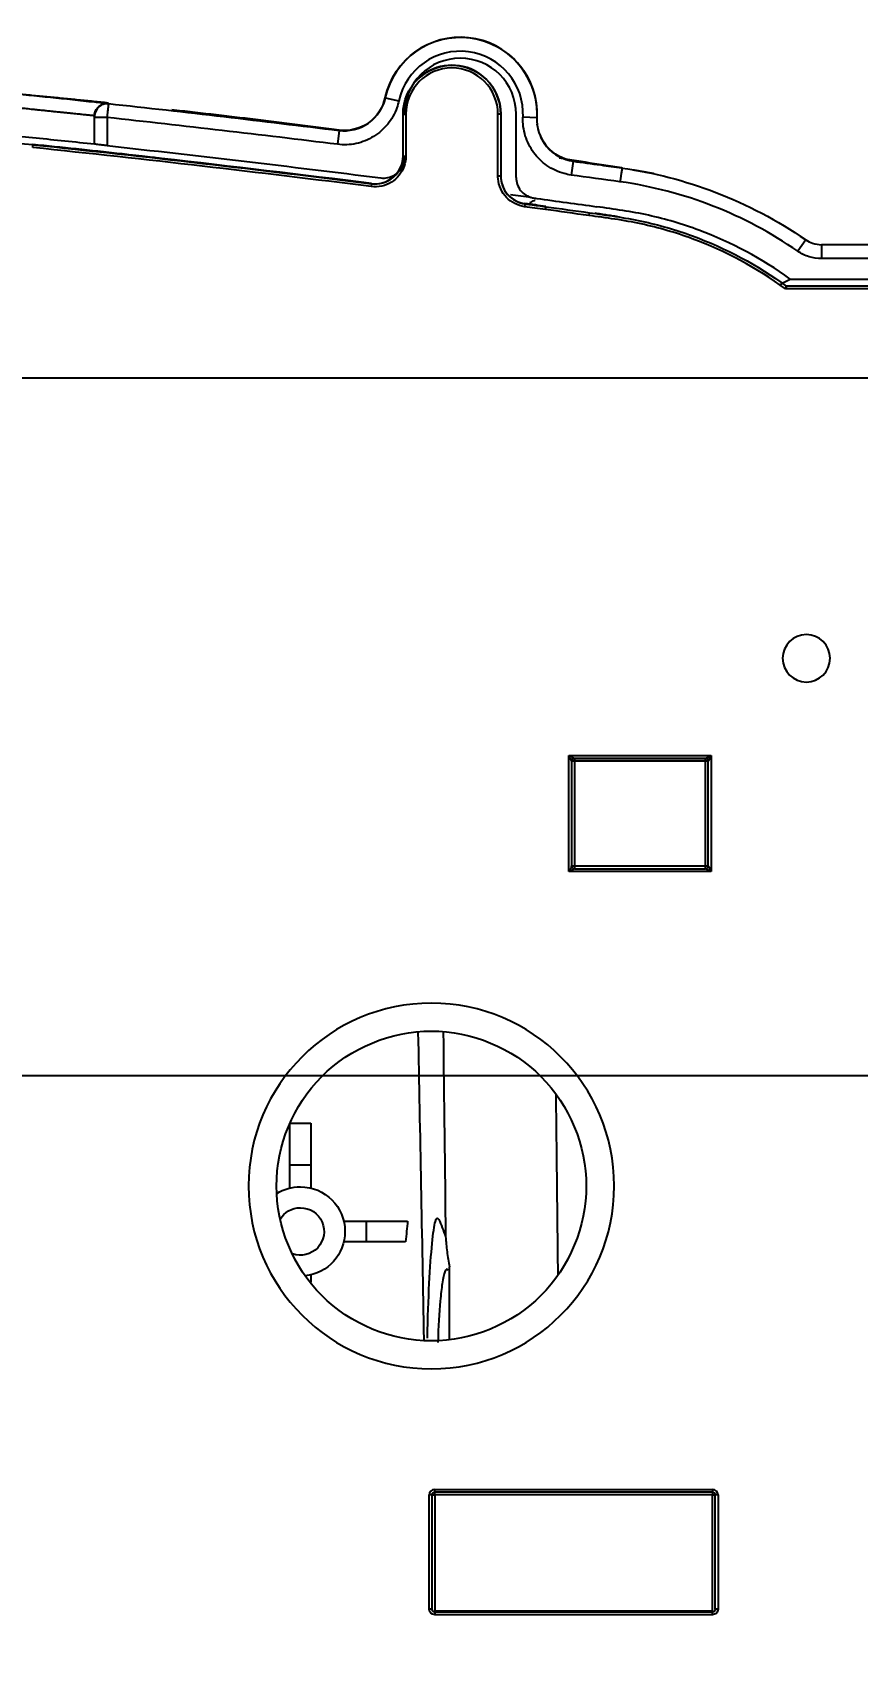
# Model space of a CAD drawing. Header units: millimetres. Extents: x 28 to 2425, y 8 to 1657.
# Drawn here: x 2059.5 to 2118.6, y 1290.4 to 1408 of the extents above; entities that cross this region are included whole.
import ezdxf

# ---------------------------------------------------------------- set-up
doc = ezdxf.new("R2010")
doc.units = ezdxf.units.MM
doc.layers.get('Defpoints').update_dxf_attribs({"linetype": 'CONTINUOUS'})
doc.layers.add('1LINE', color=7, linetype='CONTINUOUS')
doc.styles.add('Annotative', font='malgun.ttf')
doc.dimstyles.new('WOO', dxfattribs={"dimtxt": 20, "dimasz": 2, "dimexe": 1.25, "dimexo": 0.3, "dimgap": 1, "dimtad": 1, "dimdec": 1, "dimzin": 1, "dimdsep": 46, "dimtxsty": 'Annotative', "dimcen": 0, "dimclrd": 1, "dimclre": 1, "dimclrt": 2, "dimadec": 0, "dimazin": 0, "dimtfac": 1, "dimtdec": 1, "dimtofl": 0, "dimtmove": 0, "dimatfit": 3, "dimfxl": 0, "dimarcsym": 0})

# ---------------------------------------------------------------- blocks, each defined once
blk = doc.blocks.new('*D14')
at = {"layer": '1LINE', "color": 1, "lineweight": -2}
for p, q in [((2013.95, 1333.25), (2249.57, 1333.25)), ((2248.32, 1331.25), (2248.32, 873.21)), ((1943.76, 871.21), (2249.57, 871.21))]:
    blk.add_line(p, q, dxfattribs=at)
at = {"layer": '1LINE', "color": 1}
for points in [[(2247.99, 1331.25), (2248.66, 1331.25), (2248.32, 1333.25)], [(2247.99, 873.21), (2248.66, 873.21), (2248.32, 871.21)]]:
    blk.add_solid(points, dxfattribs=at)
at = {"layer": 'Defpoints', "color": 0}
for p in [(2013.65, 1333.25), (1943.46, 871.21), (2248.32, 871.21)]:
    blk.add_point(p, dxfattribs=at)
at = {"layer": '1LINE', "color": 2, "insert": (2236.99, 1102.23), "char_height": 20, "attachment_point": 5, "rotation": 90, "style": 'Annotative'}
blk.add_mtext('462', dxfattribs=at)
blk = doc.blocks.new('*D15')
at = {"layer": '1LINE', "color": 1, "lineweight": -2}
for p, q in [((2013.95, 1383.25), (2293.16, 1383.25)), ((2291.91, 1381.25), (2291.91, 873.21)), ((1943.76, 871.21), (2293.16, 871.21))]:
    blk.add_line(p, q, dxfattribs=at)
at = {"layer": '1LINE', "color": 1}
for points in [[(2291.57, 1381.25), (2292.24, 1381.25), (2291.91, 1383.25)], [(2291.57, 873.21), (2292.24, 873.21), (2291.91, 871.21)]]:
    blk.add_solid(points, dxfattribs=at)
at = {"layer": 'Defpoints', "color": 0}
for p in [(2013.65, 1383.25), (1943.46, 871.21), (2291.91, 871.21)]:
    blk.add_point(p, dxfattribs=at)
at = {"layer": '1LINE', "color": 2, "insert": (2280.57, 1127.23), "char_height": 20, "attachment_point": 5, "rotation": 90, "style": 'Annotative'}
blk.add_mtext('500', dxfattribs=at)

msp = doc.modelspace()

# ---------------------------------------------------------------- linework, layer by layer
at = {"layer": '1LINE'}
for p, q in [((2084.73, 1403.31), (2085.71, 1403.1)), ((2063.9, 1399.99), (2063.9, 1401.9)), ((2064.8, 1401.9), (2063.9, 1401.9)), ((2064.8, 1401.9), (2064.8, 1399.89)), ((2086.01, 1402.15), (2086.21, 1402.15)), ((2086.01, 1399.13), (2086.01, 1402.15)), ((2086.21, 1402.15), (2086.21, 1399.13)), ((2092.81, 1397.69), (2092.81, 1402.15)), ((2093.01, 1402.15), (2092.81, 1402.15)), ((2093.01, 1402.15), (2093.01, 1397.69)), ((2093.01, 1402.15), (2093.01, 1402.15)), ((2094.11, 1397.61), (2094.11, 1402.15)), ((2095.6, 1401.89), (2094.6, 1401.93)), ((2095.61, 1402.15), (2095.61, 1402.15)), ((2081.43, 1400.97), (2081.31, 1399.98)), ((2086.01, 1399.13), (2086.21, 1399.13)), ((2098.19, 1398.77), (2098.05, 1397.78)), ((2093.01, 1397.69), (2092.81, 1397.69)), ((2083.76, 1397.15), (2083.73, 1396.95)), ((2099.35, 1395.08), (2099.32, 1394.88)), ((2099.35, 1395.08), (2099.35, 1395.08)), ((2114.86, 1393.14), (2114.29, 1392.32)), ((2128.66, 1392.79), (2116, 1392.79)), ((2116, 1392.79), (2116, 1391.79)), ((2128.66, 1391.79), (2116, 1391.79)), ((2129.66, 1389.82), (2113.4, 1389.82)), ((2129.46, 1389.62), (2113.41, 1389.62)), ((2113.76, 1390.32), (2124.66, 1390.32)), ((2097.89, 1347.87), (2097.89, 1356.18)), ((2097.89, 1356.18), (2108.08, 1356.18)), ((2098.09, 1355.79), (2098.09, 1350.97)), ((2098.29, 1355.78), (2098.09, 1355.78)), ((2098.09, 1355.78), (2098.09, 1348.27)), ((2098.09, 1355.78), (2098.09, 1355.78)), ((2098.29, 1355.98), (2098.29, 1355.98)), ((2098.29, 1355.98), (2098.29, 1355.78)), ((2098.29, 1355.98), (2107.68, 1355.98)), ((2107.68, 1355.98), (2098.29, 1355.98)), ((2107.68, 1355.78), (2098.29, 1355.78)), ((2098.29, 1355.78), (2098.29, 1348.27)), ((2107.68, 1355.78), (2107.68, 1355.98)), ((2107.68, 1355.98), (2107.68, 1355.98)), ((2107.68, 1348.27), (2107.68, 1355.78)), ((2107.88, 1355.78), (2107.68, 1355.78)), ((2107.88, 1348.27), (2107.88, 1355.78)), ((2107.88, 1355.78), (2107.88, 1355.78)), ((2108.08, 1356.18), (2108.08, 1347.87)), ((2098.09, 1348.27), (2098.29, 1348.27)), ((2098.29, 1348.27), (2098.29, 1348.07)), ((2098.29, 1348.27), (2107.68, 1348.27)), ((2107.68, 1348.27), (2107.88, 1348.27)), ((2107.68, 1348.07), (2107.68, 1348.27)), ((2108.08, 1347.87), (2097.89, 1347.87)), ((2098.29, 1348.07), (2107.68, 1348.07)), ((2077.9, 1326.83), (2077.9, 1329.83)), ((2077.9, 1329.83), (2079.4, 1329.83)), ((2079.4, 1329.83), (2079.4, 1326.83)), ((2079.4, 1326.83), (2077.9, 1326.83)), ((2077.9, 1325.19), (2077.9, 1326.83)), ((2079.4, 1326.83), (2079.4, 1325.19))]:
    msp.add_line(p, q, dxfattribs=at)
at = {"layer": '1LINE', "linetype": 'Continuous'}
for p, q in [((2081.76, 1322.83), (2083.4, 1322.83)), ((2083.4, 1322.83), (2086.34, 1322.83)), ((2083.4, 1321.33), (2083.4, 1322.83)), ((2083.4, 1321.33), (2081.76, 1321.33)), ((2086.19, 1321.33), (2083.4, 1321.33)), ((2079.4, 1318.97), (2079.4, 1318.45)), ((2088.28, 1303.6), (2108.18, 1303.6)), ((2088.28, 1303.4), (2088.28, 1303.6)), ((2108.18, 1303.6), (2108.18, 1303.4)), ((2088.08, 1303.2), (2087.88, 1303.2)), ((2087.88, 1295.02), (2087.88, 1303.2)), ((2088.08, 1303.2), (2088.28, 1303.2)), ((2088.08, 1303.2), (2088.08, 1295.02)), ((2088.28, 1303.2), (2088.28, 1303.4)), ((2108.18, 1303.4), (2088.28, 1303.4)), ((2108.18, 1303.2), (2088.28, 1303.2)), ((2088.28, 1303.2), (2088.28, 1294.89)), ((2108.18, 1303.4), (2108.18, 1303.2)), ((2108.18, 1294.89), (2108.18, 1303.2)), ((2108.18, 1303.2), (2108.38, 1303.2)), ((2108.58, 1303.2), (2108.38, 1303.2)), ((2108.38, 1295.02), (2108.38, 1303.2)), ((2108.58, 1303.2), (2108.58, 1295.02)), ((2088.08, 1295.02), (2087.88, 1295.02)), ((2088.28, 1294.89), (2108.18, 1294.89)), ((2088.28, 1294.82), (2088.28, 1294.89)), ((2088.28, 1294.82), (2088.28, 1294.62)), ((2088.28, 1294.82), (2108.18, 1294.82)), ((2108.18, 1294.62), (2088.28, 1294.62)), ((2108.18, 1294.89), (2108.18, 1294.82)), ((2108.18, 1294.62), (2108.18, 1294.82)), ((2108.58, 1295.02), (2108.38, 1295.02))]:
    msp.add_line(p, q, dxfattribs=at)
at = {"layer": '1LINE', "extrusion": (0, 0, -1)}
for centre, radius in [((-2114.91, 1363.15), 1.7), ((-2088.04, 1325.34), 13.1)]:
    msp.add_circle(centre, radius, dxfattribs=at)
for centre, radius, start, end in [((-2090.11, 1402.15), 5.5, 12.2403, 182.6971), ((-2089.51, 1402.15), 3.5, 0, 180), ((-2107.68, 1348.27), 0.2, 180, 270), ((-2078.65, 1322.08), 3.2, 58.2019, 90), ((-2078.65, 1322.08), 3.2, 90, 180)]:
    msp.add_arc(centre, radius, start, end, dxfattribs=at)
at = {"layer": '1LINE'}
for centre, radius, start, end in [((2090.11, 1402.15), 5.5, 0.0021, 167.6069), ((2090.11, 1402.15), 4.5, 357.3029, 167.7597), ((2090.11, 1402.15), 4, 0, 180), ((2089.51, 1402.15), 3.3, 0, 180), ((2089.51, 1402.15), 3.5, 0, 143.8087), ((2107.68, 1355.78), 0.2, 0, 89.9999), ((2107.68, 1355.78), 0.2, 0, 89.9999)]:
    msp.add_arc(centre, radius, start, end, dxfattribs=at)
at = {"layer": '1LINE', "extrusion": (-4.97838e-21, -2.1684e-15, -1)}
for start, end in [(31.0163, 90), (90, 289.6031)]:
    msp.add_arc((-2078.65, 1322.08), 1.7, start, end, dxfattribs=at)
at = {"layer": '1LINE', "linetype": 'Continuous', "extrusion": (0, 0, -1)}
for centre, radius, start, end in [((-2078.65, 1322.08), 3.2, 180, 263.9194), ((-2088.28, 1303.2), 0.2, 0, 90), ((-2108.18, 1303.2), 0.2, 90, 180)]:
    msp.add_arc(centre, radius, start, end, dxfattribs=at)
at = {"layer": '1LINE', "linetype": 'Continuous'}
for centre, start, end in [((2088.28, 1303.2), 90, 180), ((2108.18, 1303.2), 0, 90)]:
    msp.add_arc(centre, 0.4, start, end, dxfattribs=at)
at = {"layer": '1LINE', "extrusion": (0, 0, -1)}
msp.add_ellipse((2027.24, 1065.64), major_axis=(0, 1207.03), ratio=0.052408, start_param=1.344561, end_param=1.35702, dxfattribs=at)
at = {"layer": '1LINE', "linetype": 'Continuous', "extrusion": (0, 0, -1)}
for centre, start_param, end_param in [((2088.28, 1295.02), 3.141594, 4.712389), ((2108.18, 1295.02), 1.570796, 3.141594)]:
    msp.add_ellipse(centre, major_axis=(0, 0.4), ratio=0.999848, start_param=start_param, end_param=end_param, dxfattribs=at)
at = {"layer": '1LINE'}
for points, degree, knots in [([(2056.05, 1403.83), (2058.14, 1403.62), (2060.23, 1403.41), (2062.84, 1403.13), (2063.37, 1403.07), (2063.9, 1403.02)], 3, [0, 0, 0, 0, 0.798116, 0.798116, 1, 1, 1, 1]), ([(2063.9, 1402.02), (2062.36, 1402.18), (2059.92, 1402.43), (2058.42, 1402.59), (2057.94, 1402.64), (2056.94, 1402.74), (2055.95, 1402.84)], 2, [0, 0, 0, 0.5, 0.5, 0.75, 0.75, 1, 1, 1]), ([(2063.9, 1402.02), (2063.9, 1402.1), (2063.91, 1402.19), (2063.96, 1402.34), (2063.99, 1402.41), (2064.08, 1402.56), (2064.14, 1402.63), (2064.3, 1402.77), (2064.41, 1402.83), (2064.56, 1402.88), (2064.61, 1402.89), (2064.71, 1402.91), (2064.76, 1402.91), (2064.84, 1402.91), (2064.86, 1402.91), (2064.89, 1402.91), (2064.89, 1402.91), (2064.9, 1402.91)], 3, [0, 0, 0, 0, 0.140025, 0.140025, 0.279143, 0.279143, 0.470146, 0.470146, 0.734328, 0.734328, 0.845278, 0.845278, 0.957518, 0.957518, 0.992334, 0.992334, 1, 1, 1, 1]), ([(2064.9, 1402.9), (2064.9, 1402.9), (2064.9, 1402.9), (2064.9, 1402.9), (2064.9, 1402.88), (2064.89, 1402.8), (2064.88, 1402.75), (2064.87, 1402.61), (2064.86, 1402.53), (2064.84, 1402.34), (2064.83, 1402.23), (2064.81, 1402.05), (2064.81, 1401.98), (2064.8, 1401.9)], 3, [0, 0, 0, 0, 0.000038, 0.000038, 0.214138, 0.214138, 0.427986, 0.427986, 0.642006, 0.642006, 0.856879, 0.856879, 1, 1, 1, 1]), ([(2064.9, 1402.91), (2064.9, 1402.91), (2064.9, 1402.91), (2064.9, 1402.9), (2064.9, 1402.9), (2064.9, 1402.9)], 3, [0, 0, 0, 0, 0.230122, 0.230122, 1, 1, 1, 1]), ([(2085.71, 1403.1), (2085.67, 1402.93), (2085.63, 1402.76), (2085.42, 1402.18), (2085.19, 1401.77), (2084.63, 1401.08), (2084.28, 1400.78), (2083.52, 1400.31), (2083.09, 1400.13), (2082.21, 1399.94), (2081.75, 1399.92), (2081.31, 1399.98)], 3, [0, 0, 0, 0, 0.087843, 0.087843, 0.315882, 0.315882, 0.543922, 0.543922, 0.771961, 0.771961, 1, 1, 1, 1]), ([(2081.43, 1400.97), (2082.1, 1400.89), (2082.91, 1401.05), (2084.17, 1401.95), (2084.59, 1402.65), (2084.73, 1403.31)], 3, [0, 0, 0, 0, 0.5, 0.5, 1, 1, 1, 1]), ([(2084.74, 1403.33), (2084.59, 1402.67), (2084.17, 1401.97), (2082.91, 1401.07), (2082.11, 1400.91), (2081.44, 1400.99)], 3, [0, 0, 0, 0, 0.5, 0.5, 1, 1, 1, 1]), ([(2084.74, 1403.33), (2084.74, 1403.32), (2084.74, 1403.32), (2084.73, 1403.31), (2084.73, 1403.31), (2084.73, 1403.31)], 3, [0, 0, 0, 0, 0.769287, 0.769287, 1, 1, 1, 1]), ([(2063.9, 1401.9), (2063.9, 1401.91), (2063.9, 1401.92), (2063.9, 1401.94), (2063.9, 1401.95), (2063.9, 1401.96), (2063.9, 1401.97), (2063.9, 1401.99), (2063.9, 1401.99), (2063.9, 1402), (2063.9, 1402), (2063.9, 1402)], 3, [0, 0, 0, 0, 0.143571, 0.143571, 0.358858, 0.358858, 0.572935, 0.572935, 0.78645, 0.78645, 1, 1, 1, 1]), ([(2098.05, 1397.78), (2097.88, 1397.81), (2097.71, 1397.84), (2097.11, 1398.01), (2096.69, 1398.2), (2095.95, 1398.71), (2095.63, 1399.03), (2095.1, 1399.76), (2094.9, 1400.17), (2094.64, 1401.03), (2094.58, 1401.49), (2094.6, 1401.93)], 3, [0, 0, 0, 0, 0.087971, 0.087971, 0.315978, 0.315978, 0.543985, 0.543985, 0.771992, 0.771992, 1, 1, 1, 1]), ([(2095.6, 1401.89), (2095.57, 1401.21), (2095.8, 1400.43), (2096.79, 1399.23), (2097.52, 1398.87), (2098.19, 1398.77)], 3, [0, 0, 0, 0, 0.5, 0.5, 1, 1, 1, 1]), ([(2095.6, 1401.89), (2095.6, 1401.89), (2095.6, 1401.9), (2095.6, 1401.9), (2095.6, 1401.9), (2095.6, 1401.91)], 3, [0, 0, 0, 0, 0.769286, 0.769286, 1, 1, 1, 1]), ([(2098.19, 1398.8), (2097.53, 1398.9), (2096.79, 1399.26), (2095.92, 1400.31), (2095.7, 1400.88), (2095.63, 1401.42)], 3, [0, 0, 0, 0, 0.566361, 0.566361, 1, 1, 1, 1]), ([(2059.48, 1399.75), (2059.48, 1399.77), (2059.48, 1399.8), (2059.48, 1399.84), (2059.48, 1399.86), (2059.48, 1399.9), (2059.48, 1399.91), (2059.48, 1399.93), (2059.48, 1399.94), (2059.48, 1399.95), (2059.48, 1399.95), (2059.48, 1399.95)], 3, [0, 0, 0, 0, 0.216315, 0.216315, 0.432657, 0.432657, 0.648557, 0.648557, 0.863515, 0.863515, 1, 1, 1, 1]), ([(2064.8, 1399.89), (2064.7, 1399.9), (2064.6, 1399.91), (2064.41, 1399.93), (2064.31, 1399.94), (2064.16, 1399.96), (2064.09, 1399.97), (2063.98, 1399.98), (2063.94, 1399.98), (2063.91, 1399.99), (2063.9, 1399.99), (2063.9, 1399.99)], 3, [0, 0, 0, 0, 0.216537, 0.216537, 0.43311, 0.43311, 0.64911, 0.64911, 0.863892, 0.863892, 1, 1, 1, 1]), ([(2068.7, 1398.97), (2068.7, 1398.97), (2068.64, 1398.98), (2068.42, 1399), (2068.26, 1399.02), (2067.84, 1399.07), (2067.59, 1399.1), (2067.02, 1399.16), (2066.7, 1399.2), (2066.15, 1399.26), (2065.93, 1399.28), (2065.7, 1399.31)], 3, [0, 0, 0, 0, 0.213301, 0.213301, 0.426563, 0.426563, 0.640444, 0.640444, 0.855612, 0.855612, 1, 1, 1, 1]), ([(2086.21, 1399.13), (2086.21, 1398.89), (2086.17, 1398.64), (2086, 1398.17), (2085.88, 1397.95), (2085.57, 1397.57), (2085.38, 1397.4), (2084.97, 1397.14), (2084.73, 1397.04), (2084.25, 1396.93), (2083.98, 1396.92), (2083.73, 1396.95)], 3, [0, 0, 0, 0, 0.198842, 0.198842, 0.397683, 0.397683, 0.596525, 0.596525, 0.795366, 0.795366, 1, 1, 1, 1]), ([(2083.76, 1397.15), (2084.25, 1397.09), (2084.88, 1397.24), (2085.78, 1398.03), (2086.01, 1398.63), (2086.01, 1399.13)], 3, [0, 0, 0, 0, 0.5, 0.5, 1, 1, 1, 1]), ([(2084.42, 1397.57), (2084.59, 1397.55), (2084.76, 1397.56), (2085.09, 1397.63), (2085.25, 1397.69), (2085.53, 1397.87), (2085.66, 1397.98), (2085.88, 1398.24), (2085.96, 1398.39), (2086.08, 1398.71), (2086.11, 1398.89), (2086.11, 1399.06)], 3, [0, 0, 0, 0, 0.19878, 0.19878, 0.397559, 0.397559, 0.596339, 0.596339, 0.795119, 0.795119, 1, 1, 1, 1]), ([(2101.69, 1398.29), (2100.82, 1398.42), (2099.52, 1398.63), (2098.22, 1398.82), (2097.59, 1398.92), (2097.4, 1398.96), (2097.2, 1398.99)], 3, [0, 0, 0, 0, 0.578879, 0.868319, 0.868319, 1, 1, 1, 1]), ([(2098.19, 1398.77), (2098.85, 1398.68), (2099.51, 1398.59), (2100.68, 1398.43), (2101.19, 1398.36), (2101.69, 1398.29)], 3, [0, 0, 0, 0, 0.565288, 0.565288, 1, 1, 1, 1]), ([(2083.76, 1397.17), (2083.98, 1397.14), (2084.21, 1397.15), (2084.65, 1397.25), (2084.86, 1397.33), (2085.24, 1397.57), (2085.42, 1397.72), (2085.58, 1397.91), (2085.59, 1397.93), (2085.61, 1397.95)], 3, [0, 0, 0, 0, 0.321339, 0.321339, 0.642678, 0.642678, 0.964017, 0.964017, 1, 1, 1, 1]), ([(2094.71, 1395.51), (2094.47, 1395.55), (2094.23, 1395.62), (2093.79, 1395.85), (2093.59, 1396), (2093.25, 1396.35), (2093.11, 1396.56), (2092.9, 1397.01), (2092.84, 1397.26), (2092.81, 1397.57), (2092.81, 1397.63), (2092.81, 1397.69)], 3, [0, 0, 0, 0, 0.235064, 0.235064, 0.470127, 0.470127, 0.705191, 0.705191, 0.940255, 0.940255, 1, 1, 1, 1]), ([(2093.01, 1397.69), (2093.01, 1397.7), (2093.01, 1397.7), (2093.01, 1397.71), (2093.01, 1397.71), (2093.01, 1397.72)], 3, [0, 0, 0, 0, 0.49121, 0.49121, 1, 1, 1, 1]), ([(2093.01, 1397.72), (2093.01, 1397.5), (2093.05, 1397.27), (2093.2, 1396.85), (2093.31, 1396.64), (2093.59, 1396.29), (2093.76, 1396.14), (2094.14, 1395.9), (2094.35, 1395.82), (2094.63, 1395.76), (2094.68, 1395.74), (2094.74, 1395.74)], 3, [0, 0, 0, 0, 0.235007, 0.235007, 0.470014, 0.470014, 0.705021, 0.705021, 0.940028, 0.940028, 1, 1, 1, 1]), ([(2093.01, 1397.69), (2093.01, 1397.25), (2093.17, 1396.75), (2093.83, 1396), (2094.31, 1395.77), (2094.74, 1395.71)], 3, [0, 0, 0, 0, 0.5, 0.5, 1, 1, 1, 1]), ([(2094.11, 1397.61), (2094.11, 1397.44), (2094.14, 1397.27), (2094.25, 1396.96), (2094.33, 1396.81), (2094.54, 1396.54), (2094.67, 1396.43), (2094.96, 1396.25), (2095.12, 1396.19), (2095.32, 1396.14), (2095.36, 1396.13), (2095.41, 1396.13)], 3, [0, 0, 0, 0, 0.235143, 0.235143, 0.470287, 0.470287, 0.70543, 0.70543, 0.940573, 0.940573, 1, 1, 1, 1]), ([(2101.56, 1397.3), (2101.56, 1397.3), (2101.55, 1397.3), (2100.39, 1397.46), (2099.22, 1397.62), (2098.05, 1397.78)], 3, [0, 0, 0, 0, 0.00055, 0.00055, 1, 1, 1, 1]), ([(2094.74, 1395.74), (2094.74, 1395.73), (2094.74, 1395.73), (2094.74, 1395.72), (2094.74, 1395.72), (2094.74, 1395.71)], 3, [0, 0, 0, 0, 0.338971, 0.338971, 1, 1, 1, 1]), ([(2094.74, 1395.71), (2094.87, 1395.69), (2095, 1395.68), (2095.5, 1395.61), (2095.87, 1395.56), (2096.24, 1395.51)], 3, [0, 0, 0, 0, 0.264968, 0.264968, 1, 1, 1, 1]), ([(2095.1, 1395.8), (2095.21, 1395.86), (2095.33, 1395.93), (2095.45, 1395.97), (2095.47, 1395.98)], 3, [0, 0, 0, 0, 0.867409, 1, 1, 1, 1]), ([(2113.76, 1390.32), (2111.72, 1391.8), (2109.53, 1392.96), (2106.04, 1394.26), (2104.83, 1394.62), (2102.38, 1395.17), (2101.13, 1395.33), (2099.89, 1395.51)], 3, [0, 0, 0, 0, 0.5, 0.5, 0.75, 0.75, 1, 1, 1, 1]), ([(2099.35, 1395.08), (2100.6, 1394.9), (2101.86, 1394.74), (2104.34, 1394.21), (2105.55, 1393.86), (2109.15, 1392.54), (2111.41, 1391.33), (2113.47, 1389.82)], 3, [0, 0, 0, 0, 0.25, 0.25, 0.5, 0.5, 1, 1, 1, 1]), ([(2113.41, 1389.62), (2111.35, 1391.13), (2109.12, 1392.33), (2105.53, 1393.66), (2104.31, 1394.01), (2102.45, 1394.41), (2101.82, 1394.52), (2101.19, 1394.62)], 3, [0, 0, 0, 0, 0.570786, 0.570786, 0.85618, 0.85618, 1, 1, 1, 1]), ([(2114.86, 1393.14), (2115.02, 1393.04), (2115.37, 1392.84), (2115.78, 1392.8), (2116, 1392.79)], 3, [0, 0, 0, 0, 0.463681, 1, 1, 1, 1]), ([(2116, 1391.79), (2115.7, 1391.79), (2115.39, 1391.83), (2114.81, 1392.01), (2114.54, 1392.15), (2114.29, 1392.32)], 3, [0, 0, 0, 0, 0.500583, 0.500583, 1, 1, 1, 1]), ([(2113.47, 1389.82), (2113.47, 1389.81), (2113.46, 1389.78), (2113.42, 1389.67), (2113.41, 1389.62)], 3, [0, 0, 0, 0, 0.498481, 1, 1, 1, 1]), ([(2097.89, 1356.18), (2097.98, 1356.14), (2098.11, 1356.07), (2098.26, 1356), (2098.28, 1355.99), (2098.29, 1355.98)], 3, [0, 0, 0, 0, 0.616205, 0.844061, 1, 1, 1, 1]), ([(2098.09, 1355.78), (2098.08, 1355.79), (2098.07, 1355.81), (2098, 1355.96), (2097.93, 1356.09), (2097.89, 1356.18)], 3, [0, 0, 0, 0, 0.155951, 0.383787, 1, 1, 1, 1]), ([(2107.68, 1355.98), (2107.68, 1355.99), (2107.7, 1356), (2107.85, 1356.07), (2107.98, 1356.14), (2108.08, 1356.18)], 3, [0, 0, 0, 0, 0.155915, 0.383791, 1, 1, 1, 1]), ([(2108.08, 1356.18), (2108.03, 1356.09), (2107.96, 1355.96), (2107.89, 1355.81), (2107.88, 1355.79), (2107.88, 1355.78)], 3, [0, 0, 0, 0, 0.616209, 0.844036, 1, 1, 1, 1]), ([(2107.88, 1348.27), (2107.88, 1348.26), (2107.89, 1348.24), (2107.96, 1348.1), (2108.03, 1347.96), (2108.08, 1347.87)], 3, [0, 0, 0, 0, 0.155948, 0.383787, 1, 1, 1, 1]), ([(2098.29, 1348.07), (2098.28, 1348.07), (2098.26, 1348.06), (2098.11, 1347.98), (2097.98, 1347.92), (2097.89, 1347.87)], 3, [0, 0, 0, 0, 0.155948, 0.383788, 1, 1, 1, 1]), ([(2108.08, 1347.87), (2107.98, 1347.92), (2107.85, 1347.98), (2107.7, 1348.06), (2107.68, 1348.07), (2107.68, 1348.07)], 3, [0, 0, 0, 0, 0.616209, 0.844036, 1, 1, 1, 1]), ([(2088.04, 1314.24), (2090.94, 1314.24), (2093.83, 1315.43), (2097.94, 1319.54), (2099.14, 1322.43), (2099.14, 1328.24), (2097.94, 1331.13), (2093.83, 1335.24), (2090.94, 1336.44), (2085.13, 1336.44), (2082.24, 1335.24), (2078.13, 1331.13), (2076.94, 1328.24), (2076.94, 1322.43), (2078.13, 1319.54), (2082.24, 1315.43), (2085.13, 1314.24), (2088.04, 1314.24)], 3, [0, 0, 0, 0, 0.125, 0.125, 0.25, 0.25, 0.375, 0.375, 0.5, 0.5, 0.625, 0.625, 0.75, 0.75, 0.875, 0.875, 1, 1, 1, 1]), ([(2096.95, 1331.89), (2096.97, 1330.5), (2097.02, 1326.2), (2097.07, 1321.88), (2097.1, 1318.96)], 3, [0, 0, 0, 0, 0.323387, 1, 1, 1, 1])]:
    msp.add_open_spline(points, degree=degree, knots=knots, dxfattribs=at)
for points, degree in [([(2064.89, 1402.94), (2060.62, 1403.38), (2056.34, 1403.76)], 2), ([(2063.9, 1403.02), (2063.9, 1403.02), (2063.9, 1403.03), (2063.9, 1403.03)], 3), ([(2063.9, 1403.02), (2064.23, 1402.98), (2064.56, 1402.94), (2064.9, 1402.91)], 3), ([(2064.9, 1402.9), (2064.4, 1402.95), (2063.9, 1402.51), (2063.9, 1402)], 3), ([(2064.9, 1402.9), (2070.41, 1402.3), (2075.93, 1401.65), (2081.43, 1400.97)], 3), ([(2081.44, 1401), (2075.44, 1401.78), (2069.43, 1402.45)], 2), ([(2040.49, 1402.27), (2049.71, 1401.48), (2063.9, 1400.01)], 2), ([(2040.5, 1401.77), (2046.83, 1401.22), (2053.16, 1400.62), (2059.48, 1399.96)], 3), ([(2063.9, 1402.01), (2063.9, 1402.01), (2063.9, 1402.02), (2063.9, 1402.02)], 3), ([(2063.9, 1402), (2063.9, 1402.01), (2063.9, 1402.01), (2063.9, 1402.01)], 3), ([(2081.31, 1399.98), (2075.81, 1400.66), (2070.31, 1401.3), (2064.8, 1401.9)], 3), ([(2064.8, 1401.9), (2064.8, 1401.9)], 1), ([(2065.7, 1399.31), (2063.63, 1399.54), (2061.56, 1399.76), (2059.48, 1399.97)], 3), ([(2059.48, 1399.95), (2067.58, 1399.11), (2075.68, 1398.17), (2083.76, 1397.15)], 3), ([(2081.43, 1400.97), (2081.44, 1400.98), (2081.44, 1400.99), (2081.44, 1400.99)], 3), ([(2083.73, 1396.95), (2075.66, 1397.97), (2067.57, 1398.91), (2059.48, 1399.75)], 3), ([(2064.8, 1399.89), (2071.35, 1399.17), (2077.89, 1398.4), (2084.42, 1397.57)], 3), ([(2083.76, 1397.17), (2078.74, 1397.8), (2073.72, 1398.4), (2068.7, 1398.97)], 3), ([(2068.7, 1398.97), (2068.7, 1398.97), (2068.7, 1398.97), (2068.7, 1398.97)], 3), ([(2098.19, 1398.8), (2098.19, 1398.79), (2098.19, 1398.78), (2098.19, 1398.77)], 3), ([(2101.71, 1398.28), (2106.15, 1397.66), (2110.8, 1395.95), (2114.86, 1393.14)], 3), ([(2103.97, 1397.87), (2103.22, 1398.01), (2102.48, 1398.14)], 2), ([(2083.76, 1397.15), (2083.76, 1397.16), (2083.76, 1397.16), (2083.76, 1397.17)], 3), ([(2114.29, 1392.32), (2110.48, 1394.96), (2106.14, 1396.65), (2101.56, 1397.3)], 3), ([(2093.7, 1396.39), (2094.2, 1396.32), (2094.7, 1396.25), (2095.2, 1396.18)], 3), ([(2094.74, 1395.71), (2094.74, 1395.71), (2094.73, 1395.62), (2094.71, 1395.51)], 3), ([(2096.21, 1395.31), (2095.71, 1395.38), (2095.21, 1395.45), (2094.71, 1395.51)], 3), ([(2096.24, 1395.53), (2095.74, 1395.6), (2095.24, 1395.67), (2094.74, 1395.74)], 3), ([(2095.41, 1396.13), (2095.47, 1396.12), (2095.53, 1396.11), (2095.59, 1396.1)], 3), ([(2095.59, 1396.1), (2097.02, 1395.91), (2098.45, 1395.71), (2099.89, 1395.51)], 3), ([(2099.32, 1394.88), (2098.28, 1395.02), (2097.25, 1395.17), (2096.21, 1395.31)], 3), ([(2096.24, 1395.51), (2096.24, 1395.52), (2096.24, 1395.52), (2096.24, 1395.53)], 3), ([(2096.24, 1395.51), (2097.27, 1395.37), (2098.31, 1395.22), (2099.35, 1395.08)], 3), ([(2101.19, 1394.62), (2100.57, 1394.71), (2099.94, 1394.79), (2099.32, 1394.88)], 3), ([(2101.52, 1394.77), (2099.77, 1395.04)], 1), ([(2112.97, 1389.92), (2113.24, 1390.05), (2113.51, 1390.19), (2113.76, 1390.32)], 3), ([(2098.29, 1355.98), (2098.18, 1355.98), (2098.09, 1355.89), (2098.09, 1355.78)], 3), ([(2097.89, 1347.87), (2097.99, 1348), (2098.09, 1348.14), (2098.09, 1348.27)], 3), ([(2098.29, 1348.07), (2098.19, 1348.07), (2098.11, 1348.17), (2098.07, 1348.26)], 3), ([(2087.08, 1336.37), (2087.22, 1329.06), (2087.36, 1321.72), (2087.5, 1314.34)], 3)]:
    msp.add_open_spline(points, degree=degree, dxfattribs=at)
for points, weights in [([(2101.7, 1398.29), (2101.7, 1398.28), (2101.56, 1397.3)], [0.999998602411, 0.707926419522, 1]), ([(2096.24, 1395.51), (2096.24, 1395.51), (2096.21, 1395.31)], [1, 0.707895578307, 0.999955205415])]:
    msp.add_rational_spline(points, weights, degree=2, dxfattribs=at)
at = {"layer": '1LINE', "linetype": 'Continuous'}
for points, knots in [([(2086.34, 1322.83), (2086.32, 1322.58), (2086.29, 1322.34), (2086.24, 1321.84), (2086.21, 1321.58), (2086.19, 1321.33)], [0, 0, 0, 0, 0.496618, 0.496618, 1, 1, 1, 1]), ([(2087.75, 1314.44), (2087.75, 1314.45), (2087.75, 1314.46), (2087.82, 1317.34), (2087.94, 1319.7), (2088.17, 1321.97), (2088.24, 1322.49), (2088.41, 1323.08), (2088.49, 1323.1), (2088.74, 1322.59), (2088.9, 1322.12), (2089.06, 1321.72)], [0, 0, 0, 0, 0.001207, 0.001207, 0.334138, 0.334138, 0.500603, 0.500603, 0.667069, 0.667069, 1, 1, 1, 1]), ([(2089.06, 1321.72), (2089.09, 1321.35), (2089.14, 1320.63), (2089.28, 1319.91), (2089.35, 1319.55)], [0, 0, 0, 0, 0.5, 1, 1, 1, 1]), ([(2089.24, 1319.28), (2089.23, 1319.3), (2089.16, 1319.42), (2089.01, 1319.34), (2088.82, 1318.49), (2088.64, 1316.89), (2088.54, 1315.26), (2088.5, 1314.12)], [0, 0, 0, 0, 0.035689, 0.278882, 0.501842, 0.68973, 1, 1, 1, 1])]:
    msp.add_open_spline(points, degree=3, knots=knots, dxfattribs=at)
for points in [[(2089.35, 1314.37), (2089.35, 1316.1), (2089.35, 1317.82), (2089.35, 1319.55)], [(2088.28, 1294.82), (2088.17, 1294.82), (2088.08, 1294.92), (2088.08, 1295.02)], [(2108.38, 1295.02), (2108.38, 1294.92), (2108.29, 1294.82), (2108.18, 1294.82)]]:
    msp.add_open_spline(points, degree=3, dxfattribs=at)

# ---------------------------------------------------------------- dimensions: what is measured, and where the dimension line sits
at = {"layer": '1LINE'}
dim = msp.add_linear_dim(base=(2291.91, 871.21), p1=(2013.65, 1383.25), p2=(1943.46, 871.21), angle=90, text='500', dimstyle='WOO', override={"dimdec": 0}, dxfattribs=at)
dim.commit()
dim.dimension.update_dxf_attribs({"geometry": '*D15', "text_midpoint": (2280.57, 1127.23)})
dim = msp.add_linear_dim(base=(2248.32, 871.21), p1=(2013.65, 1333.25), p2=(1943.46, 871.21), angle=90, dimstyle='WOO', override={"dimdec": 0}, dxfattribs=at)
dim.commit()
dim.dimension.update_dxf_attribs({"geometry": '*D14', "text_midpoint": (2236.99, 1102.23)})

doc.saveas('drawing.dxf')
